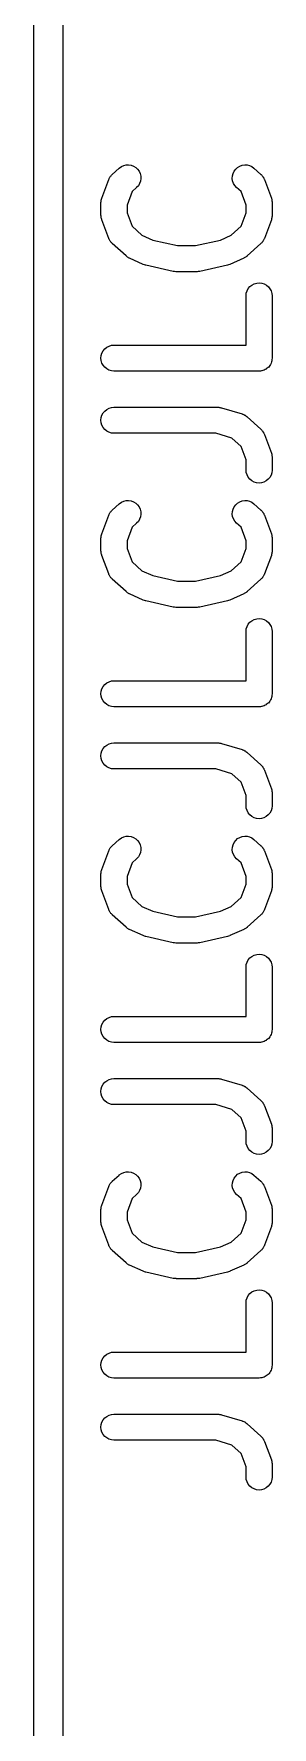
# Model space of a CAD drawing. Extents: x 70 to 232, y -98 to -51.
# Drawn here: x 230.4 to 232.04, y -86.23 to -74.55 of the extents above; entities that cross this region are included whole.
import ezdxf

# ---------------------------------------------------------------- set-up
doc = ezdxf.new("R2010")
doc.units = 0
doc.layers.add('BLACK', color=7, linetype='CONTINUOUS')

msp = doc.modelspace()

# ---------------------------------------------------------------- linework, layer by layer
at = {"layer": 'BLACK', "linetype": 'CONTINUOUS'}
for p, q in [((230.4, -92.2451), (230.4, -56.8503)), ((230.6, -56.8451), (230.6, -92.2549)), ((230.924, -75.5376), (230.926, -75.5348)), ((230.926, -75.5348), (230.928, -75.5318)), ((230.928, -75.5318), (230.932, -75.5279)), ((230.932, -75.5279), (230.935, -75.5237)), ((230.935, -75.5237), (230.937, -75.5214)), ((230.937, -75.5214), (230.94, -75.5188)), ((230.94, -75.5188), (230.987, -75.476)), ((230.987, -75.476), (230.988, -75.4751)), ((230.988, -75.4751), (231.003, -75.4649)), ((231.003, -75.4649), (231.019, -75.4577)), ((231.019, -75.4577), (231.036, -75.4536)), ((231.036, -75.4536), (231.053, -75.453)), ((231.053, -75.453), (231.071, -75.4558)), ((231.071, -75.4558), (231.087, -75.462)), ((231.087, -75.462), (231.102, -75.4712)), ((231.102, -75.4712), (231.115, -75.4831)), ((231.115, -75.4831), (231.125, -75.4973)), ((231.125, -75.4973), (231.133, -75.5133)), ((231.133, -75.5133), (231.137, -75.5304)), ((231.137, -75.5304), (231.137, -75.5479)), ((231.767, -75.5466), (231.768, -75.5291)), ((231.768, -75.5291), (231.773, -75.5121)), ((231.773, -75.5121), (231.78, -75.4963)), ((231.78, -75.4963), (231.791, -75.4822)), ((231.791, -75.4822), (231.804, -75.4704)), ((231.804, -75.4704), (231.819, -75.4614)), ((231.819, -75.4614), (231.835, -75.4555)), ((231.835, -75.4555), (231.853, -75.453)), ((231.853, -75.453), (231.87, -75.4538)), ((231.87, -75.4538), (231.887, -75.4581)), ((231.887, -75.4581), (231.903, -75.4655)), ((231.903, -75.4655), (231.917, -75.476)), ((231.917, -75.476), (231.965, -75.5188)), ((231.965, -75.5188), (231.966, -75.5197)), ((231.966, -75.5197), (231.968, -75.5223)), ((231.968, -75.5223), (231.971, -75.5247)), ((231.971, -75.5247), (231.974, -75.5289)), ((231.974, -75.5289), (231.978, -75.5328)), ((231.978, -75.5328), (231.979, -75.5358)), ((231.979, -75.5358), (231.981, -75.5387)), ((230.868, -75.683), (230.916, -75.5545)), ((230.916, -75.5533), (230.918, -75.5501)), ((230.916, -75.5545), (230.916, -75.5533)), ((230.918, -75.5501), (230.919, -75.5468)), ((230.919, -75.5468), (230.922, -75.5423)), ((230.922, -75.5423), (230.924, -75.5376)), ((231.077, -75.6378), (231.042, -75.7304)), ((231.108, -75.6098), (231.077, -75.6378)), ((231.12, -75.5968), (231.108, -75.6098)), ((231.129, -75.5818), (231.12, -75.5968)), ((231.135, -75.5653), (231.129, -75.5818)), ((231.137, -75.5479), (231.135, -75.5653)), ((231.77, -75.564), (231.767, -75.5466)), ((231.775, -75.5806), (231.77, -75.564)), ((231.784, -75.5958), (231.775, -75.5806)), ((231.796, -75.6089), (231.784, -75.5958)), ((231.797, -75.6098), (231.796, -75.6089)), ((231.828, -75.6378), (231.797, -75.6098)), ((231.862, -75.7304), (231.828, -75.6378)), ((231.981, -75.5387), (231.984, -75.5434)), ((231.984, -75.5434), (231.986, -75.5479)), ((231.986, -75.5479), (231.988, -75.5513)), ((231.988, -75.5513), (231.989, -75.5545)), ((231.989, -75.5545), (232.037, -75.683)), ((230.862, -75.713), (230.863, -75.7065)), ((230.862, -75.7143), (230.862, -75.713)), ((230.862, -75.8), (230.862, -75.7143)), ((230.863, -75.7065), (230.864, -75.7)), ((230.864, -75.6956), (230.866, -75.6893)), ((230.864, -75.6978), (230.864, -75.6956)), ((230.864, -75.7), (230.864, -75.6978)), ((230.866, -75.6893), (230.868, -75.683)), ((231.042, -75.7304), (231.042, -75.7839)), ((231.862, -75.7839), (231.862, -75.7304)), ((232.037, -75.683), (232.037, -75.6842)), ((232.037, -75.6842), (232.039, -75.6905)), ((232.039, -75.6905), (232.041, -75.6968)), ((232.041, -75.6968), (232.041, -75.6991)), ((232.041, -75.6991), (232.041, -75.7013)), ((232.041, -75.7013), (232.042, -75.7078)), ((232.042, -75.7078), (232.042, -75.7143)), ((232.042, -75.7143), (232.042, -75.8)), ((230.863, -75.8065), (230.862, -75.8)), ((230.863, -75.813), (230.863, -75.8065)), ((230.864, -75.8152), (230.863, -75.813)), ((230.864, -75.8175), (230.864, -75.8152)), ((230.866, -75.8237), (230.864, -75.8175)), ((230.868, -75.8301), (230.866, -75.8237)), ((230.868, -75.8313), (230.868, -75.8301)), ((230.916, -75.9598), (230.868, -75.8313)), ((231.042, -75.7839), (231.077, -75.8765)), ((231.077, -75.8765), (231.145, -75.938)), ((231.76, -75.938), (231.828, -75.8765)), ((231.828, -75.8765), (231.862, -75.7839)), ((232.037, -75.8313), (231.989, -75.9598)), ((232.038, -75.8249), (232.037, -75.8313)), ((232.04, -75.8187), (232.038, -75.8249)), ((232.041, -75.8165), (232.04, -75.8187)), ((232.042, -75.8077), (232.041, -75.8143)), ((232.041, -75.8143), (232.041, -75.8165)), ((232.042, -75.8), (232.042, -75.8013)), ((232.042, -75.8013), (232.042, -75.8077)), ((230.917, -75.963), (230.916, -75.9598)), ((230.918, -75.9663), (230.917, -75.963)), ((230.921, -75.9709), (230.918, -75.9663)), ((230.923, -75.9756), (230.921, -75.9709)), ((230.925, -75.9784), (230.923, -75.9756)), ((230.927, -75.9815), (230.925, -75.9784)), ((230.931, -75.9854), (230.927, -75.9815)), ((230.934, -75.9896), (230.931, -75.9854)), ((230.937, -75.992), (230.934, -75.9896)), ((230.939, -75.9946), (230.937, -75.992)), ((230.94, -75.9955), (230.939, -75.9946)), ((231.035, -76.0812), (230.94, -75.9955)), ((231.145, -75.938), (231.219, -75.9713)), ((231.219, -75.9713), (231.391, -76.01)), ((231.514, -76.01), (231.686, -75.9713)), ((231.686, -75.9713), (231.76, -75.938)), ((231.965, -75.9955), (231.87, -76.0812)), ((231.967, -75.9929), (231.965, -75.9955)), ((231.97, -75.9905), (231.967, -75.9929)), ((231.973, -75.9864), (231.97, -75.9905)), ((231.977, -75.9825), (231.973, -75.9864)), ((231.979, -75.9795), (231.977, -75.9825)), ((231.981, -75.9767), (231.979, -75.9795)), ((231.983, -75.972), (231.981, -75.9767)), ((231.986, -75.9675), (231.983, -75.972)), ((231.987, -75.9642), (231.986, -75.9675)), ((231.989, -75.961), (231.987, -75.9642)), ((231.989, -75.9598), (231.989, -75.961)), ((231.039, -76.0839), (231.035, -76.0812)), ((231.042, -76.0869), (231.039, -76.0839)), ((231.046, -76.0891), (231.042, -76.0869)), ((231.049, -76.0916), (231.046, -76.0891)), ((231.053, -76.0935), (231.049, -76.0916)), ((231.057, -76.0958), (231.053, -76.0935)), ((231.058, -76.0964), (231.057, -76.0958)), ((231.154, -76.1392), (231.058, -76.0964)), ((231.391, -76.01), (231.514, -76.01)), ((231.846, -76.0964), (231.751, -76.1392)), ((231.85, -76.0941), (231.846, -76.0964)), ((231.855, -76.0922), (231.85, -76.0941)), ((231.858, -76.0898), (231.855, -76.0922)), ((231.862, -76.0876), (231.858, -76.0898)), ((231.865, -76.0846), (231.862, -76.0876)), ((231.869, -76.082), (231.865, -76.0846)), ((231.87, -76.0812), (231.869, -76.082)), ((231.162, -76.1419), (231.154, -76.1392)), ((231.169, -76.1447), (231.162, -76.1419)), ((231.17, -76.1448), (231.169, -76.1447)), ((231.171, -76.1449), (231.17, -76.1448)), ((231.17, -76.1448), (231.17, -76.1448)), ((231.17, -76.1448), (231.17, -76.1448)), ((231.361, -76.1878), (231.171, -76.1449)), ((231.362, -76.1879), (231.361, -76.1878)), ((231.362, -76.188), (231.362, -76.1879)), ((231.37, -76.1889), (231.362, -76.188)), ((231.379, -76.19), (231.37, -76.1889)), ((231.38, -76.19), (231.379, -76.1899)), ((231.379, -76.1899), (231.379, -76.19)), ((231.381, -76.19), (231.38, -76.19)), ((231.524, -76.19), (231.381, -76.19)), ((231.525, -76.19), (231.524, -76.1899)), ((231.524, -76.1899), (231.524, -76.19)), ((231.533, -76.1891), (231.525, -76.19)), ((231.541, -76.1883), (231.533, -76.1891)), ((231.542, -76.1881), (231.541, -76.1883)), ((231.544, -76.1878), (231.542, -76.1881)), ((231.542, -76.1881), (231.542, -76.1881)), ((231.734, -76.1449), (231.544, -76.1878)), ((231.742, -76.1423), (231.734, -76.1449)), ((231.75, -76.1397), (231.742, -76.1423)), ((231.751, -76.1394), (231.75, -76.1397)), ((231.751, -76.1392), (231.751, -76.1394)), ((231.751, -76.1394), (231.751, -76.1394)), ((231.751, -76.1394), (231.751, -76.1394)), ((231.862, -76.3559), (231.864, -76.3384)), ((231.864, -76.3384), (231.87, -76.3217)), ((231.87, -76.3217), (231.878, -76.3063)), ((231.878, -76.3063), (231.889, -76.2928)), ((231.889, -76.2928), (231.903, -76.2818)), ((231.903, -76.2818), (231.919, -76.2737)), ((231.919, -76.2737), (231.936, -76.2687)), ((231.936, -76.2687), (231.953, -76.2671)), ((231.953, -76.2671), (231.97, -76.269)), ((231.97, -76.269), (231.987, -76.2742)), ((231.987, -76.2742), (232.003, -76.2825)), ((232.003, -76.2825), (232.016, -76.2937)), ((232.016, -76.2937), (232.027, -76.3073)), ((232.027, -76.3073), (232.036, -76.3228)), ((232.036, -76.3228), (232.041, -76.3397)), ((232.041, -76.3397), (232.042, -76.3571)), ((231.862, -76.3571), (231.862, -76.3559)), ((231.862, -76.6957), (231.862, -76.3571)), ((232.042, -76.3571), (232.042, -76.7857)), ((230.903, -76.7108), (230.918, -76.7025)), ((230.918, -76.7025), (230.935, -76.6974)), ((230.935, -76.6974), (230.952, -76.6957)), ((230.952, -76.6957), (231.862, -76.6957)), ((230.862, -76.7851), (230.864, -76.7676)), ((230.864, -76.8026), (230.862, -76.7851)), ((230.864, -76.7676), (230.869, -76.7508)), ((230.869, -76.8194), (230.864, -76.8026)), ((230.869, -76.7508), (230.878, -76.7354)), ((230.877, -76.835), (230.869, -76.8194)), ((230.878, -76.7354), (230.889, -76.7219)), ((230.889, -76.7219), (230.903, -76.7108)), ((232.035, -76.8212), (232.031, -76.8286)), ((232.038, -76.8124), (232.035, -76.8206)), ((232.035, -76.8206), (232.035, -76.8209)), ((232.035, -76.8209), (232.035, -76.8212)), ((232.04, -76.8044), (232.038, -76.8124)), ((232.041, -76.8038), (232.04, -76.8041)), ((232.04, -76.8041), (232.04, -76.8044)), ((232.042, -76.787), (232.041, -76.7953)), ((232.041, -76.7953), (232.041, -76.8038)), ((232.042, -76.7857), (232.042, -76.7863)), ((232.042, -76.7863), (232.042, -76.7863)), ((232.042, -76.7863), (232.042, -76.7864)), ((232.042, -76.7864), (232.042, -76.787)), ((230.888, -76.8487), (230.877, -76.835)), ((230.902, -76.86), (230.888, -76.8487)), ((230.917, -76.8684), (230.902, -76.86)), ((230.934, -76.8737), (230.917, -76.8684)), ((230.951, -76.8757), (230.934, -76.8737)), ((230.952, -76.8757), (230.951, -76.8757)), ((231.952, -76.8757), (230.952, -76.8757)), ((231.961, -76.8749), (231.952, -76.8757)), ((231.969, -76.8741), (231.961, -76.8749)), ((231.97, -76.874), (231.969, -76.8741)), ((231.978, -76.8716), (231.97, -76.874)), ((231.97, -76.874), (231.97, -76.874)), ((231.986, -76.8692), (231.978, -76.8716)), ((231.987, -76.8689), (231.986, -76.869)), ((231.986, -76.869), (231.986, -76.8692)), ((231.994, -76.865), (231.987, -76.8689)), ((232.002, -76.861), (231.994, -76.865)), ((232.009, -76.8554), (232.002, -76.8607)), ((232.002, -76.8607), (232.002, -76.8608)), ((232.002, -76.8608), (232.002, -76.861)), ((232.015, -76.85), (232.009, -76.8554)), ((232.016, -76.8498), (232.015, -76.85)), ((232.021, -76.8431), (232.016, -76.8496)), ((232.016, -76.8496), (232.016, -76.8498)), ((232.027, -76.8366), (232.021, -76.8431)), ((232.031, -76.8286), (232.027, -76.836)), ((232.027, -76.836), (232.027, -76.8363)), ((232.027, -76.8363), (232.027, -76.8366)), ((230.869, -77.1794), (230.878, -77.164)), ((230.878, -77.164), (230.889, -77.1504)), ((230.889, -77.1504), (230.903, -77.1393)), ((230.903, -77.1393), (230.918, -77.1311)), ((230.918, -77.1311), (230.935, -77.126)), ((230.935, -77.126), (230.952, -77.1243)), ((230.952, -77.1243), (231.667, -77.1243)), ((231.667, -77.1243), (231.668, -77.1243)), ((231.668, -77.1243), (231.672, -77.1247)), ((231.672, -77.1247), (231.675, -77.1247)), ((231.675, -77.1247), (231.68, -77.1257)), ((231.68, -77.1257), (231.685, -77.1263)), ((231.685, -77.1263), (231.689, -77.1274)), ((231.689, -77.1274), (231.693, -77.1281)), ((231.693, -77.1281), (231.835, -77.1709)), ((231.835, -77.1709), (231.837, -77.1713)), ((231.837, -77.1713), (231.838, -77.172)), ((230.862, -77.2137), (230.864, -77.1962)), ((230.864, -77.2311), (230.862, -77.2137)), ((230.864, -77.1962), (230.869, -77.1794)), ((230.869, -77.248), (230.864, -77.2311)), ((230.877, -77.2636), (230.869, -77.248)), ((230.888, -77.2773), (230.877, -77.2636)), ((230.902, -77.2885), (230.888, -77.2773)), ((231.838, -77.172), (231.84, -77.1724)), ((231.84, -77.1724), (231.846, -77.1754)), ((231.846, -77.1754), (231.853, -77.1782)), ((231.853, -77.1782), (231.854, -77.1791)), ((231.854, -77.1791), (231.856, -77.1798)), ((231.856, -77.1798), (231.861, -77.1841)), ((231.861, -77.1841), (231.867, -77.1881)), ((231.867, -77.1881), (231.868, -77.1893)), ((231.868, -77.1893), (231.87, -77.1902)), ((231.87, -77.1902), (231.965, -77.276)), ((231.965, -77.276), (231.966, -77.2768)), ((231.966, -77.2768), (231.968, -77.2794)), ((231.968, -77.2794), (231.971, -77.2818)), ((231.971, -77.2818), (231.974, -77.286)), ((231.974, -77.286), (231.978, -77.2899)), ((230.917, -77.297), (230.902, -77.2885)), ((230.934, -77.3023), (230.917, -77.297)), ((230.951, -77.3043), (230.934, -77.3023)), ((230.952, -77.3043), (230.951, -77.3043)), ((231.653, -77.3043), (230.952, -77.3043)), ((231.764, -77.3375), (231.653, -77.3043)), ((231.828, -77.3949), (231.764, -77.3375)), ((231.862, -77.4876), (231.828, -77.3949)), ((231.978, -77.2899), (231.979, -77.293)), ((231.979, -77.293), (231.981, -77.2958)), ((231.981, -77.2958), (231.984, -77.3005)), ((231.984, -77.3005), (231.986, -77.3051)), ((231.986, -77.3051), (231.988, -77.3084)), ((231.988, -77.3084), (231.989, -77.3116)), ((231.989, -77.3116), (232.037, -77.4402)), ((231.862, -77.5571), (231.862, -77.4876)), ((232.037, -77.4402), (232.037, -77.4414)), ((232.037, -77.4414), (232.039, -77.4477)), ((232.039, -77.4477), (232.041, -77.4539)), ((232.041, -77.4539), (232.041, -77.4562)), ((232.041, -77.4562), (232.041, -77.4584)), ((232.041, -77.4584), (232.042, -77.4649)), ((232.042, -77.4649), (232.042, -77.4714)), ((232.042, -77.4714), (232.042, -77.5571)), ((231.864, -77.5746), (231.862, -77.5571)), ((231.869, -77.5914), (231.864, -77.5746)), ((231.877, -77.6069), (231.869, -77.5914)), ((231.889, -77.6206), (231.877, -77.6069)), ((231.902, -77.6318), (231.889, -77.6206)), ((231.918, -77.6401), (231.902, -77.6318)), ((232.002, -77.6325), (231.986, -77.6406)), ((232.015, -77.6214), (232.002, -77.6325)), ((232.027, -77.608), (232.015, -77.6214)), ((232.035, -77.5926), (232.027, -77.608)), ((232.04, -77.5759), (232.035, -77.5926)), ((232.042, -77.5584), (232.04, -77.5759)), ((232.042, -77.5571), (232.042, -77.5584)), ((231.934, -77.6453), (231.918, -77.6401)), ((231.952, -77.6471), (231.934, -77.6453)), ((231.969, -77.6455), (231.952, -77.6471)), ((231.986, -77.6406), (231.969, -77.6455)), ((230.868, -77.9973), (230.916, -77.8687)), ((230.916, -77.8676), (230.918, -77.8644)), ((230.916, -77.8687), (230.916, -77.8676)), ((230.918, -77.8644), (230.919, -77.8611)), ((230.919, -77.8611), (230.922, -77.8566)), ((230.922, -77.8566), (230.924, -77.8519)), ((230.924, -77.8519), (230.926, -77.8491)), ((230.926, -77.8491), (230.928, -77.8461)), ((230.928, -77.8461), (230.932, -77.8422)), ((230.932, -77.8422), (230.935, -77.838)), ((230.935, -77.838), (230.937, -77.8357)), ((230.937, -77.8357), (230.94, -77.8331)), ((230.94, -77.8331), (230.987, -77.7902)), ((230.987, -77.7902), (230.988, -77.7894)), ((230.988, -77.7894), (231.003, -77.7792)), ((231.003, -77.7792), (231.019, -77.7719)), ((231.019, -77.7719), (231.036, -77.7679)), ((231.036, -77.7679), (231.053, -77.7673)), ((231.053, -77.7673), (231.071, -77.7701)), ((231.071, -77.7701), (231.087, -77.7763)), ((231.087, -77.7763), (231.102, -77.7855)), ((231.102, -77.7855), (231.115, -77.7974)), ((231.115, -77.7974), (231.125, -77.8116)), ((231.125, -77.8116), (231.133, -77.8276)), ((231.133, -77.8276), (231.137, -77.8446)), ((231.137, -77.8622), (231.135, -77.8795)), ((231.137, -77.8446), (231.137, -77.8622)), ((231.767, -77.8609), (231.768, -77.8434)), ((231.77, -77.8783), (231.767, -77.8609)), ((231.768, -77.8434), (231.773, -77.8264)), ((231.773, -77.8264), (231.78, -77.8105)), ((231.78, -77.8105), (231.791, -77.7965)), ((231.791, -77.7965), (231.804, -77.7847)), ((231.804, -77.7847), (231.819, -77.7757)), ((231.819, -77.7757), (231.835, -77.7698)), ((231.835, -77.7698), (231.853, -77.7673)), ((231.853, -77.7673), (231.87, -77.7681)), ((231.87, -77.7681), (231.887, -77.7724)), ((231.887, -77.7724), (231.903, -77.7798)), ((231.903, -77.7798), (231.917, -77.7902)), ((231.917, -77.7902), (231.965, -77.8331)), ((231.965, -77.8331), (231.966, -77.834)), ((231.966, -77.834), (231.968, -77.8366)), ((231.968, -77.8366), (231.971, -77.8389)), ((231.971, -77.8389), (231.974, -77.8431)), ((231.974, -77.8431), (231.978, -77.8471)), ((231.978, -77.8471), (231.979, -77.8501)), ((231.979, -77.8501), (231.981, -77.8529)), ((231.981, -77.8529), (231.984, -77.8577)), ((231.984, -77.8577), (231.986, -77.8622)), ((231.986, -77.8622), (231.988, -77.8656)), ((231.988, -77.8656), (231.989, -77.8687)), ((231.989, -77.8687), (232.037, -77.9973)), ((231.077, -77.9521), (231.042, -78.0447)), ((231.108, -77.924), (231.077, -77.9521)), ((231.12, -77.9111), (231.108, -77.924)), ((231.129, -77.896), (231.12, -77.9111)), ((231.135, -77.8795), (231.129, -77.896)), ((231.775, -77.8949), (231.77, -77.8783)), ((231.784, -77.9101), (231.775, -77.8949)), ((231.796, -77.9232), (231.784, -77.9101)), ((231.797, -77.924), (231.796, -77.9232)), ((231.828, -77.9521), (231.797, -77.924)), ((231.862, -78.0447), (231.828, -77.9521)), ((230.862, -78.0273), (230.863, -78.0208)), ((230.862, -78.0286), (230.862, -78.0273)), ((230.862, -78.1143), (230.862, -78.0286)), ((230.863, -78.0208), (230.864, -78.0143)), ((230.864, -78.0099), (230.866, -78.0036)), ((230.864, -78.0121), (230.864, -78.0099)), ((230.864, -78.0143), (230.864, -78.0121)), ((230.866, -78.0036), (230.868, -77.9973)), ((231.042, -78.0447), (231.042, -78.0982)), ((231.042, -78.0982), (231.077, -78.1908)), ((231.828, -78.1908), (231.862, -78.0982)), ((231.862, -78.0982), (231.862, -78.0447)), ((232.037, -77.9973), (232.037, -77.9985)), ((232.037, -77.9985), (232.039, -78.0048)), ((232.039, -78.0048), (232.041, -78.0111)), ((232.041, -78.0111), (232.041, -78.0133)), ((232.041, -78.0133), (232.041, -78.0155)), ((232.041, -78.0155), (232.042, -78.0221)), ((232.042, -78.0221), (232.042, -78.0286)), ((232.042, -78.0286), (232.042, -78.1143)), ((230.863, -78.1208), (230.862, -78.1143)), ((230.863, -78.1273), (230.863, -78.1208)), ((230.864, -78.1295), (230.863, -78.1273)), ((230.864, -78.1318), (230.864, -78.1295)), ((230.866, -78.138), (230.864, -78.1318)), ((230.868, -78.1444), (230.866, -78.138)), ((230.868, -78.1455), (230.868, -78.1444)), ((230.916, -78.2741), (230.868, -78.1455)), ((231.077, -78.1908), (231.145, -78.2523)), ((231.76, -78.2523), (231.828, -78.1908)), ((232.037, -78.1455), (231.989, -78.2741)), ((232.038, -78.1392), (232.037, -78.1455)), ((232.04, -78.133), (232.038, -78.1392)), ((232.041, -78.1307), (232.04, -78.133)), ((232.042, -78.122), (232.041, -78.1286)), ((232.041, -78.1286), (232.041, -78.1307)), ((232.042, -78.1143), (232.042, -78.1155)), ((232.042, -78.1155), (232.042, -78.122)), ((230.917, -78.2773), (230.916, -78.2741)), ((230.918, -78.2806), (230.917, -78.2773)), ((230.921, -78.2852), (230.918, -78.2806)), ((230.923, -78.2899), (230.921, -78.2852)), ((230.925, -78.2927), (230.923, -78.2899)), ((230.927, -78.2958), (230.925, -78.2927)), ((230.931, -78.2997), (230.927, -78.2958)), ((230.934, -78.3039), (230.931, -78.2997)), ((230.937, -78.3063), (230.934, -78.3039)), ((230.939, -78.3089), (230.937, -78.3063)), ((230.94, -78.3098), (230.939, -78.3089)), ((231.035, -78.3955), (230.94, -78.3098)), ((231.145, -78.2523), (231.219, -78.2856)), ((231.219, -78.2856), (231.391, -78.3243)), ((231.391, -78.3243), (231.514, -78.3243)), ((231.514, -78.3243), (231.686, -78.2856)), ((231.686, -78.2856), (231.76, -78.2523)), ((231.965, -78.3098), (231.87, -78.3955)), ((231.967, -78.3071), (231.965, -78.3098)), ((231.97, -78.3048), (231.967, -78.3071)), ((231.973, -78.3007), (231.97, -78.3048)), ((231.977, -78.2968), (231.973, -78.3007)), ((231.979, -78.2938), (231.977, -78.2968)), ((231.981, -78.291), (231.979, -78.2938)), ((231.983, -78.2863), (231.981, -78.291)), ((231.986, -78.2818), (231.983, -78.2863)), ((231.987, -78.2784), (231.986, -78.2818)), ((231.989, -78.2753), (231.987, -78.2784)), ((231.989, -78.2741), (231.989, -78.2753)), ((231.039, -78.3982), (231.035, -78.3955)), ((231.042, -78.4012), (231.039, -78.3982)), ((231.046, -78.4033), (231.042, -78.4012)), ((231.049, -78.4059), (231.046, -78.4033)), ((231.053, -78.4078), (231.049, -78.4059)), ((231.057, -78.4101), (231.053, -78.4078)), ((231.058, -78.4106), (231.057, -78.4101)), ((231.154, -78.4535), (231.058, -78.4106)), ((231.162, -78.4562), (231.154, -78.4535)), ((231.75, -78.454), (231.742, -78.4566)), ((231.751, -78.4537), (231.75, -78.454)), ((231.846, -78.4106), (231.751, -78.4535)), ((231.751, -78.4535), (231.751, -78.4537)), ((231.751, -78.4537), (231.751, -78.4537)), ((231.751, -78.4537), (231.751, -78.4537)), ((231.85, -78.4084), (231.846, -78.4106)), ((231.855, -78.4065), (231.85, -78.4084)), ((231.858, -78.404), (231.855, -78.4065)), ((231.862, -78.4019), (231.858, -78.404)), ((231.865, -78.3989), (231.862, -78.4019)), ((231.869, -78.3963), (231.865, -78.3989)), ((231.87, -78.3955), (231.869, -78.3963)), ((231.169, -78.4589), (231.162, -78.4562)), ((231.17, -78.4591), (231.169, -78.4589)), ((231.171, -78.4592), (231.17, -78.4591)), ((231.17, -78.4591), (231.17, -78.4591)), ((231.17, -78.4591), (231.17, -78.4591)), ((231.361, -78.5021), (231.171, -78.4592)), ((231.362, -78.5022), (231.361, -78.5021)), ((231.362, -78.5023), (231.362, -78.5022)), ((231.37, -78.5032), (231.362, -78.5023)), ((231.379, -78.5043), (231.37, -78.5032)), ((231.38, -78.5043), (231.379, -78.5042)), ((231.379, -78.5042), (231.379, -78.5043)), ((231.381, -78.5043), (231.38, -78.5043)), ((231.524, -78.5043), (231.381, -78.5043)), ((231.525, -78.5043), (231.524, -78.5042)), ((231.524, -78.5042), (231.524, -78.5043)), ((231.533, -78.5034), (231.525, -78.5043)), ((231.541, -78.5026), (231.533, -78.5034)), ((231.542, -78.5024), (231.541, -78.5026)), ((231.544, -78.5021), (231.542, -78.5024)), ((231.542, -78.5024), (231.542, -78.5024)), ((231.734, -78.4592), (231.544, -78.5021)), ((231.742, -78.4566), (231.734, -78.4592)), ((231.862, -78.6702), (231.864, -78.6527)), ((231.862, -78.6714), (231.862, -78.6702)), ((231.862, -79.01), (231.862, -78.6714)), ((231.864, -78.6527), (231.87, -78.636)), ((231.87, -78.636), (231.878, -78.6206)), ((231.878, -78.6206), (231.889, -78.6071)), ((231.889, -78.6071), (231.903, -78.5961)), ((231.903, -78.5961), (231.919, -78.588)), ((231.919, -78.588), (231.936, -78.583)), ((231.936, -78.583), (231.953, -78.5814)), ((231.953, -78.5814), (231.97, -78.5833)), ((231.97, -78.5833), (231.987, -78.5885)), ((231.987, -78.5885), (232.003, -78.5968)), ((232.003, -78.5968), (232.016, -78.608)), ((232.016, -78.608), (232.027, -78.6216)), ((232.027, -78.6216), (232.036, -78.6371)), ((232.036, -78.6371), (232.041, -78.6539)), ((232.041, -78.6539), (232.042, -78.6714)), ((232.042, -78.6714), (232.042, -79.1)), ((230.878, -79.0497), (230.889, -79.0361)), ((230.889, -79.0361), (230.903, -79.025)), ((230.903, -79.025), (230.918, -79.0168)), ((230.918, -79.0168), (230.935, -79.0117)), ((230.935, -79.0117), (230.952, -79.01)), ((230.952, -79.01), (231.862, -79.01)), ((230.862, -79.0994), (230.864, -79.0819)), ((230.864, -79.1169), (230.862, -79.0994)), ((230.864, -79.0819), (230.869, -79.0651)), ((230.869, -79.1337), (230.864, -79.1169)), ((230.869, -79.0651), (230.878, -79.0497)), ((230.877, -79.1493), (230.869, -79.1337)), ((230.888, -79.163), (230.877, -79.1493)), ((232.027, -79.1508), (232.021, -79.1574)), ((232.031, -79.1429), (232.027, -79.1503)), ((232.027, -79.1503), (232.027, -79.1506)), ((232.027, -79.1506), (232.027, -79.1508)), ((232.035, -79.1355), (232.031, -79.1429)), ((232.038, -79.1267), (232.035, -79.1349)), ((232.035, -79.1349), (232.035, -79.1352)), ((232.035, -79.1352), (232.035, -79.1355)), ((232.04, -79.1187), (232.038, -79.1267)), ((232.041, -79.1181), (232.04, -79.1184)), ((232.04, -79.1184), (232.04, -79.1187)), ((232.042, -79.1013), (232.041, -79.1096)), ((232.041, -79.1096), (232.041, -79.1181)), ((232.042, -79.1), (232.042, -79.1006)), ((232.042, -79.1006), (232.042, -79.1006)), ((232.042, -79.1006), (232.042, -79.1007)), ((232.042, -79.1007), (232.042, -79.1013)), ((230.902, -79.1743), (230.888, -79.163)), ((230.917, -79.1827), (230.902, -79.1743)), ((230.934, -79.188), (230.917, -79.1827)), ((230.951, -79.19), (230.934, -79.188)), ((230.952, -79.19), (230.951, -79.19)), ((231.952, -79.19), (230.952, -79.19)), ((231.961, -79.1892), (231.952, -79.19)), ((231.969, -79.1884), (231.961, -79.1892)), ((231.97, -79.1883), (231.969, -79.1884)), ((231.978, -79.1859), (231.97, -79.1883)), ((231.97, -79.1883), (231.97, -79.1883)), ((231.986, -79.1834), (231.978, -79.1859)), ((231.987, -79.1832), (231.986, -79.1833)), ((231.986, -79.1833), (231.986, -79.1834)), ((231.994, -79.1793), (231.987, -79.1832)), ((232.002, -79.1753), (231.994, -79.1793)), ((232.009, -79.1697), (232.002, -79.175)), ((232.002, -79.175), (232.002, -79.1751)), ((232.002, -79.1751), (232.002, -79.1753)), ((232.015, -79.1643), (232.009, -79.1697)), ((232.016, -79.1641), (232.015, -79.1643)), ((232.021, -79.1574), (232.016, -79.1639)), ((232.016, -79.1639), (232.016, -79.1641)), ((230.864, -79.5105), (230.869, -79.4937)), ((230.869, -79.4937), (230.878, -79.4782)), ((230.878, -79.4782), (230.889, -79.4647)), ((230.889, -79.4647), (230.903, -79.4536)), ((230.903, -79.4536), (230.918, -79.4454)), ((230.918, -79.4454), (230.935, -79.4403)), ((230.935, -79.4403), (230.952, -79.4386)), ((230.952, -79.4386), (231.667, -79.4386)), ((231.667, -79.4386), (231.668, -79.4386)), ((231.668, -79.4386), (231.672, -79.439)), ((231.672, -79.439), (231.675, -79.439)), ((231.675, -79.439), (231.68, -79.44)), ((231.68, -79.44), (231.685, -79.4405)), ((231.685, -79.4405), (231.689, -79.4417)), ((231.689, -79.4417), (231.693, -79.4424)), ((231.693, -79.4424), (231.835, -79.4852)), ((231.835, -79.4852), (231.837, -79.4856)), ((231.837, -79.4856), (231.838, -79.4862)), ((231.838, -79.4862), (231.84, -79.4866)), ((231.84, -79.4866), (231.846, -79.4897)), ((231.846, -79.4897), (231.853, -79.4925)), ((231.853, -79.4925), (231.854, -79.4934)), ((231.854, -79.4934), (231.856, -79.4941)), ((231.856, -79.4941), (231.861, -79.4984)), ((231.861, -79.4984), (231.867, -79.5024)), ((231.867, -79.5024), (231.868, -79.5036)), ((231.868, -79.5036), (231.87, -79.5045)), ((231.87, -79.5045), (231.965, -79.5902)), ((230.862, -79.5279), (230.864, -79.5105)), ((230.864, -79.5454), (230.862, -79.5279)), ((230.869, -79.5623), (230.864, -79.5454)), ((230.877, -79.5779), (230.869, -79.5623)), ((230.888, -79.5915), (230.877, -79.5779)), ((230.902, -79.6028), (230.888, -79.5915)), ((230.917, -79.6113), (230.902, -79.6028)), ((230.934, -79.6166), (230.917, -79.6113)), ((230.951, -79.6186), (230.934, -79.6166)), ((230.952, -79.6186), (230.951, -79.6186)), ((231.653, -79.6186), (230.952, -79.6186)), ((231.764, -79.6518), (231.653, -79.6186)), ((231.965, -79.5902), (231.966, -79.5911)), ((231.966, -79.5911), (231.968, -79.5937)), ((231.968, -79.5937), (231.971, -79.5961)), ((231.971, -79.5961), (231.974, -79.6003)), ((231.974, -79.6003), (231.978, -79.6042)), ((231.978, -79.6042), (231.979, -79.6073)), ((231.979, -79.6073), (231.981, -79.6101)), ((231.981, -79.6101), (231.984, -79.6148)), ((231.984, -79.6148), (231.986, -79.6194)), ((231.986, -79.6194), (231.988, -79.6227)), ((231.988, -79.6227), (231.989, -79.6259)), ((231.828, -79.7092), (231.764, -79.6518)), ((231.862, -79.8018), (231.828, -79.7092)), ((231.989, -79.6259), (232.037, -79.7545)), ((231.862, -79.8714), (231.862, -79.8018)), ((232.037, -79.7545), (232.037, -79.7556)), ((232.037, -79.7556), (232.039, -79.762)), ((232.039, -79.762), (232.041, -79.7682)), ((232.041, -79.7682), (232.041, -79.7705)), ((232.041, -79.7705), (232.041, -79.7727)), ((232.041, -79.7727), (232.042, -79.7792)), ((232.042, -79.7792), (232.042, -79.7857)), ((232.042, -79.7857), (232.042, -79.8714)), ((231.864, -79.8889), (231.862, -79.8714)), ((231.869, -79.9057), (231.864, -79.8889)), ((231.877, -79.9212), (231.869, -79.9057)), ((231.889, -79.9348), (231.877, -79.9212)), ((231.902, -79.946), (231.889, -79.9348)), ((231.918, -79.9544), (231.902, -79.946)), ((231.934, -79.9596), (231.918, -79.9544)), ((231.952, -79.9614), (231.934, -79.9596)), ((231.969, -79.9598), (231.952, -79.9614)), ((231.986, -79.9549), (231.969, -79.9598)), ((232.002, -79.9467), (231.986, -79.9549)), ((232.015, -79.9357), (232.002, -79.9467)), ((232.027, -79.9223), (232.015, -79.9357)), ((232.035, -79.9069), (232.027, -79.9223)), ((232.04, -79.8901), (232.035, -79.9069)), ((232.042, -79.8727), (232.04, -79.8901)), ((232.042, -79.8714), (232.042, -79.8727)), ((231.003, -80.0935), (231.019, -80.0862)), ((231.019, -80.0862), (231.036, -80.0822)), ((231.036, -80.0822), (231.053, -80.0816)), ((231.053, -80.0816), (231.071, -80.0844)), ((231.071, -80.0844), (231.087, -80.0905)), ((231.804, -80.099), (231.819, -80.09)), ((231.819, -80.09), (231.835, -80.0841)), ((231.835, -80.0841), (231.853, -80.0815)), ((231.853, -80.0815), (231.87, -80.0824)), ((231.87, -80.0824), (231.887, -80.0866)), ((231.887, -80.0866), (231.903, -80.0941)), ((230.868, -80.3116), (230.916, -80.183)), ((230.916, -80.1819), (230.918, -80.1787)), ((230.916, -80.183), (230.916, -80.1819)), ((230.918, -80.1787), (230.919, -80.1754)), ((230.919, -80.1754), (230.922, -80.1709)), ((230.922, -80.1709), (230.924, -80.1662)), ((230.924, -80.1662), (230.926, -80.1634)), ((230.926, -80.1634), (230.928, -80.1604)), ((230.928, -80.1604), (230.932, -80.1565)), ((230.932, -80.1565), (230.935, -80.1523)), ((230.935, -80.1523), (230.937, -80.15)), ((230.937, -80.15), (230.94, -80.1474)), ((230.94, -80.1474), (230.987, -80.1045)), ((230.987, -80.1045), (230.988, -80.1037)), ((230.988, -80.1037), (231.003, -80.0935)), ((231.087, -80.0905), (231.102, -80.0998)), ((231.102, -80.0998), (231.115, -80.1117)), ((231.115, -80.1117), (231.125, -80.1259)), ((231.125, -80.1259), (231.133, -80.1418)), ((231.135, -80.1938), (231.129, -80.2103)), ((231.133, -80.1418), (231.137, -80.1589)), ((231.137, -80.1765), (231.135, -80.1938)), ((231.137, -80.1589), (231.137, -80.1765)), ((231.767, -80.1752), (231.768, -80.1577)), ((231.77, -80.1926), (231.767, -80.1752)), ((231.768, -80.1577), (231.773, -80.1407)), ((231.775, -80.2092), (231.77, -80.1926)), ((231.773, -80.1407), (231.78, -80.1248)), ((231.78, -80.1248), (231.791, -80.1108)), ((231.791, -80.1108), (231.804, -80.099)), ((231.903, -80.0941), (231.917, -80.1045)), ((231.917, -80.1045), (231.965, -80.1474)), ((231.965, -80.1474), (231.966, -80.1482)), ((231.966, -80.1482), (231.968, -80.1509)), ((231.968, -80.1509), (231.971, -80.1532)), ((231.971, -80.1532), (231.974, -80.1574)), ((231.974, -80.1574), (231.978, -80.1614)), ((231.978, -80.1614), (231.979, -80.1644)), ((231.979, -80.1644), (231.981, -80.1672)), ((231.981, -80.1672), (231.984, -80.172)), ((231.984, -80.172), (231.986, -80.1765)), ((231.986, -80.1765), (231.988, -80.1799)), ((231.988, -80.1799), (231.989, -80.183)), ((231.989, -80.183), (232.037, -80.3116)), ((230.864, -80.3241), (230.866, -80.3179)), ((230.866, -80.3179), (230.868, -80.3116)), ((231.077, -80.2663), (231.042, -80.359)), ((231.108, -80.2383), (231.077, -80.2663)), ((231.12, -80.2254), (231.108, -80.2383)), ((231.129, -80.2103), (231.12, -80.2254)), ((231.784, -80.2243), (231.775, -80.2092)), ((231.796, -80.2375), (231.784, -80.2243)), ((231.797, -80.2383), (231.796, -80.2375)), ((231.828, -80.2663), (231.797, -80.2383)), ((231.862, -80.359), (231.828, -80.2663)), ((232.037, -80.3116), (232.037, -80.3128)), ((232.037, -80.3128), (232.039, -80.3191)), ((232.039, -80.3191), (232.041, -80.3254)), ((230.862, -80.3416), (230.863, -80.3351)), ((230.862, -80.3429), (230.862, -80.3416)), ((230.862, -80.4286), (230.862, -80.3429)), ((230.863, -80.4351), (230.862, -80.4286)), ((230.863, -80.3351), (230.864, -80.3286)), ((230.863, -80.4416), (230.863, -80.4351)), ((230.864, -80.3264), (230.864, -80.3241)), ((230.864, -80.3286), (230.864, -80.3264)), ((231.042, -80.359), (231.042, -80.4124)), ((231.042, -80.4124), (231.077, -80.5051)), ((231.828, -80.5051), (231.862, -80.4124)), ((231.862, -80.4124), (231.862, -80.359)), ((232.041, -80.3254), (232.041, -80.3276)), ((232.041, -80.3276), (232.041, -80.3298)), ((232.041, -80.3298), (232.042, -80.3363)), ((232.042, -80.4363), (232.041, -80.4428)), ((232.042, -80.3363), (232.042, -80.3429)), ((232.042, -80.3429), (232.042, -80.4286)), ((232.042, -80.4286), (232.042, -80.4298)), ((232.042, -80.4298), (232.042, -80.4363)), ((230.864, -80.4438), (230.863, -80.4416)), ((230.864, -80.4461), (230.864, -80.4438)), ((230.866, -80.4523), (230.864, -80.4461)), ((230.868, -80.4586), (230.866, -80.4523)), ((230.868, -80.4598), (230.868, -80.4586)), ((230.916, -80.5884), (230.868, -80.4598)), ((231.077, -80.5051), (231.145, -80.5666)), ((231.76, -80.5666), (231.828, -80.5051)), ((232.037, -80.4598), (231.989, -80.5884)), ((232.038, -80.4535), (232.037, -80.4598)), ((232.04, -80.4473), (232.038, -80.4535)), ((232.041, -80.445), (232.04, -80.4473)), ((232.041, -80.4428), (232.041, -80.445)), ((230.917, -80.5916), (230.916, -80.5884)), ((230.918, -80.5949), (230.917, -80.5916)), ((230.921, -80.5995), (230.918, -80.5949)), ((230.923, -80.6042), (230.921, -80.5995)), ((230.925, -80.607), (230.923, -80.6042)), ((230.927, -80.6101), (230.925, -80.607)), ((230.931, -80.614), (230.927, -80.6101)), ((230.934, -80.6182), (230.931, -80.614)), ((230.937, -80.6205), (230.934, -80.6182)), ((230.939, -80.6232), (230.937, -80.6205)), ((230.94, -80.624), (230.939, -80.6232)), ((231.035, -80.7098), (230.94, -80.624)), ((231.145, -80.5666), (231.219, -80.5999)), ((231.219, -80.5999), (231.391, -80.6386)), ((231.391, -80.6386), (231.514, -80.6386)), ((231.514, -80.6386), (231.686, -80.5999)), ((231.686, -80.5999), (231.76, -80.5666)), ((231.965, -80.624), (231.87, -80.7098)), ((231.967, -80.6214), (231.965, -80.624)), ((231.97, -80.6191), (231.967, -80.6214)), ((231.973, -80.615), (231.97, -80.6191)), ((231.977, -80.6111), (231.973, -80.615)), ((231.979, -80.608), (231.977, -80.6111)), ((231.981, -80.6053), (231.979, -80.608)), ((231.983, -80.6006), (231.981, -80.6053)), ((231.986, -80.596), (231.983, -80.6006)), ((231.987, -80.5927), (231.986, -80.596)), ((231.989, -80.5896), (231.987, -80.5927)), ((231.989, -80.5884), (231.989, -80.5896)), ((231.039, -80.7124), (231.035, -80.7098)), ((231.042, -80.7155), (231.039, -80.7124)), ((231.046, -80.7176), (231.042, -80.7155)), ((231.049, -80.7202), (231.046, -80.7176)), ((231.053, -80.7221), (231.049, -80.7202)), ((231.057, -80.7244), (231.053, -80.7221)), ((231.058, -80.7249), (231.057, -80.7244)), ((231.154, -80.7678), (231.058, -80.7249)), ((231.162, -80.7705), (231.154, -80.7678)), ((231.169, -80.7732), (231.162, -80.7705)), ((231.17, -80.7734), (231.169, -80.7732)), ((231.171, -80.7735), (231.17, -80.7734)), ((231.17, -80.7734), (231.17, -80.7734)), ((231.17, -80.7734), (231.17, -80.7734)), ((231.361, -80.8164), (231.171, -80.7735)), ((231.734, -80.7735), (231.544, -80.8164)), ((231.742, -80.7709), (231.734, -80.7735)), ((231.75, -80.7683), (231.742, -80.7709)), ((231.751, -80.768), (231.75, -80.7683)), ((231.846, -80.7249), (231.751, -80.7678)), ((231.751, -80.7678), (231.751, -80.768)), ((231.751, -80.768), (231.751, -80.768)), ((231.751, -80.768), (231.751, -80.768)), ((231.85, -80.7227), (231.846, -80.7249)), ((231.855, -80.7208), (231.85, -80.7227)), ((231.858, -80.7183), (231.855, -80.7208)), ((231.862, -80.7162), (231.858, -80.7183)), ((231.865, -80.7132), (231.862, -80.7162)), ((231.869, -80.7106), (231.865, -80.7132)), ((231.87, -80.7098), (231.869, -80.7106)), ((231.362, -80.8164), (231.361, -80.8164)), ((231.362, -80.8166), (231.362, -80.8164)), ((231.37, -80.8175), (231.362, -80.8166)), ((231.379, -80.8185), (231.37, -80.8175)), ((231.38, -80.8186), (231.379, -80.8185)), ((231.379, -80.8185), (231.379, -80.8185)), ((231.381, -80.8186), (231.38, -80.8186)), ((231.524, -80.8186), (231.381, -80.8186)), ((231.525, -80.8186), (231.524, -80.8185)), ((231.524, -80.8185), (231.524, -80.8186)), ((231.533, -80.8177), (231.525, -80.8186)), ((231.541, -80.8169), (231.533, -80.8177)), ((231.542, -80.8167), (231.541, -80.8169)), ((231.544, -80.8164), (231.542, -80.8166)), ((231.542, -80.8166), (231.542, -80.8167)), ((231.903, -80.9104), (231.919, -80.9023)), ((231.919, -80.9023), (231.936, -80.8973)), ((231.936, -80.8973), (231.953, -80.8957)), ((231.953, -80.8957), (231.97, -80.8976)), ((231.97, -80.8976), (231.987, -80.9027)), ((231.987, -80.9027), (232.003, -80.9111)), ((231.862, -80.9845), (231.864, -80.967)), ((231.862, -80.9857), (231.862, -80.9845)), ((231.862, -81.3243), (231.862, -80.9857)), ((231.864, -80.967), (231.87, -80.9503)), ((231.87, -80.9503), (231.878, -80.9349)), ((231.878, -80.9349), (231.889, -80.9214)), ((231.889, -80.9214), (231.903, -80.9104)), ((232.003, -80.9111), (232.016, -80.9223)), ((232.016, -80.9223), (232.027, -80.9359)), ((232.027, -80.9359), (232.036, -80.9514)), ((232.036, -80.9514), (232.041, -80.9682)), ((232.041, -80.9682), (232.042, -80.9857)), ((232.042, -80.9857), (232.042, -81.4143)), ((230.869, -81.3794), (230.878, -81.364)), ((230.878, -81.364), (230.889, -81.3504)), ((230.889, -81.3504), (230.903, -81.3393)), ((230.903, -81.3393), (230.918, -81.3311)), ((230.918, -81.3311), (230.935, -81.326)), ((230.935, -81.326), (230.952, -81.3243)), ((230.952, -81.3243), (231.862, -81.3243)), ((230.862, -81.4137), (230.864, -81.3962)), ((230.864, -81.4311), (230.862, -81.4137)), ((230.864, -81.3962), (230.869, -81.3794)), ((230.869, -81.448), (230.864, -81.4311)), ((230.877, -81.4636), (230.869, -81.448)), ((230.888, -81.4773), (230.877, -81.4636)), ((230.902, -81.4885), (230.888, -81.4773)), ((230.917, -81.497), (230.902, -81.4885)), ((232.002, -81.4896), (231.994, -81.4936)), ((232.009, -81.484), (232.002, -81.4892)), ((232.002, -81.4892), (232.002, -81.4894)), ((232.002, -81.4894), (232.002, -81.4896)), ((232.015, -81.4786), (232.009, -81.484)), ((232.016, -81.4783), (232.015, -81.4786)), ((232.021, -81.4717), (232.016, -81.4781)), ((232.016, -81.4781), (232.016, -81.4783)), ((232.027, -81.4651), (232.021, -81.4717)), ((232.031, -81.4572), (232.027, -81.4646)), ((232.027, -81.4646), (232.027, -81.4649)), ((232.027, -81.4649), (232.027, -81.4651)), ((232.035, -81.4497), (232.031, -81.4572)), ((232.038, -81.441), (232.035, -81.4492)), ((232.035, -81.4492), (232.035, -81.4494)), ((232.035, -81.4494), (232.035, -81.4497)), ((232.04, -81.433), (232.038, -81.441)), ((232.041, -81.4324), (232.04, -81.4327)), ((232.04, -81.4327), (232.04, -81.433)), ((232.042, -81.4155), (232.041, -81.4239)), ((232.041, -81.4239), (232.041, -81.4324)), ((232.042, -81.4143), (232.042, -81.4149)), ((232.042, -81.4149), (232.042, -81.4149)), ((232.042, -81.4149), (232.042, -81.4149)), ((232.042, -81.4149), (232.042, -81.4155)), ((230.934, -81.5023), (230.917, -81.497)), ((230.951, -81.5043), (230.934, -81.5023)), ((230.952, -81.5043), (230.951, -81.5043)), ((231.952, -81.5043), (230.952, -81.5043)), ((231.961, -81.5035), (231.952, -81.5043)), ((231.969, -81.5027), (231.961, -81.5035)), ((231.97, -81.5026), (231.969, -81.5027)), ((231.978, -81.5001), (231.97, -81.5026)), ((231.97, -81.5026), (231.97, -81.5026)), ((231.986, -81.4977), (231.978, -81.5001)), ((231.987, -81.4975), (231.986, -81.4976)), ((231.986, -81.4976), (231.986, -81.4977)), ((231.994, -81.4936), (231.987, -81.4975)), ((230.862, -81.8422), (230.864, -81.8248)), ((230.864, -81.8248), (230.869, -81.808)), ((230.869, -81.808), (230.878, -81.7925)), ((230.878, -81.7925), (230.889, -81.779)), ((230.889, -81.779), (230.903, -81.7679)), ((230.903, -81.7679), (230.918, -81.7596)), ((230.918, -81.7596), (230.935, -81.7546)), ((230.935, -81.7546), (230.952, -81.7529)), ((230.952, -81.7529), (231.667, -81.7529)), ((231.667, -81.7529), (231.668, -81.7529)), ((231.668, -81.7529), (231.672, -81.7533)), ((231.672, -81.7533), (231.675, -81.7533)), ((231.675, -81.7533), (231.68, -81.7543)), ((231.68, -81.7543), (231.685, -81.7548)), ((231.685, -81.7548), (231.689, -81.7559)), ((231.689, -81.7559), (231.693, -81.7567)), ((231.693, -81.7567), (231.835, -81.7995)), ((231.835, -81.7995), (231.837, -81.7999)), ((231.837, -81.7999), (231.838, -81.8005)), ((231.838, -81.8005), (231.84, -81.8009)), ((231.84, -81.8009), (231.846, -81.804)), ((231.846, -81.804), (231.853, -81.8068)), ((231.853, -81.8068), (231.854, -81.8077)), ((231.854, -81.8077), (231.856, -81.8084)), ((231.856, -81.8084), (231.861, -81.8126)), ((231.861, -81.8126), (231.867, -81.8167)), ((231.867, -81.8167), (231.868, -81.8178)), ((231.868, -81.8178), (231.87, -81.8188)), ((231.87, -81.8188), (231.965, -81.9045)), ((230.864, -81.8597), (230.862, -81.8422)), ((230.869, -81.8766), (230.864, -81.8597)), ((230.877, -81.8921), (230.869, -81.8766)), ((230.888, -81.9058), (230.877, -81.8921)), ((230.902, -81.9171), (230.888, -81.9058)), ((230.917, -81.9256), (230.902, -81.9171)), ((230.934, -81.9309), (230.917, -81.9256)), ((230.951, -81.9328), (230.934, -81.9309)), ((230.952, -81.9329), (230.951, -81.9328)), ((231.653, -81.9329), (230.952, -81.9329)), ((231.764, -81.9661), (231.653, -81.9329)), ((231.965, -81.9045), (231.966, -81.9054)), ((231.966, -81.9054), (231.968, -81.908)), ((231.968, -81.908), (231.971, -81.9104)), ((231.971, -81.9104), (231.974, -81.9146)), ((231.974, -81.9146), (231.978, -81.9185)), ((231.978, -81.9185), (231.979, -81.9215)), ((231.979, -81.9215), (231.981, -81.9244)), ((231.981, -81.9244), (231.984, -81.9291)), ((231.984, -81.9291), (231.986, -81.9337)), ((231.986, -81.9337), (231.988, -81.937)), ((231.988, -81.937), (231.989, -81.9402)), ((231.989, -81.9402), (232.037, -82.0687)), ((231.828, -82.0235), (231.764, -81.9661)), ((231.862, -82.1161), (231.828, -82.0235)), ((232.037, -82.0687), (232.037, -82.0699)), ((232.037, -82.0699), (232.039, -82.0763)), ((231.862, -82.1857), (231.862, -82.1161)), ((231.864, -82.2032), (231.862, -82.1857)), ((232.039, -82.0763), (232.041, -82.0825)), ((232.042, -82.187), (232.04, -82.2044)), ((232.041, -82.0825), (232.041, -82.0848)), ((232.041, -82.0848), (232.041, -82.087)), ((232.041, -82.087), (232.042, -82.0935)), ((232.042, -82.0935), (232.042, -82.1)), ((232.042, -82.1), (232.042, -82.1857)), ((232.042, -82.1857), (232.042, -82.187)), ((231.869, -82.22), (231.864, -82.2032)), ((231.877, -82.2355), (231.869, -82.22)), ((231.889, -82.2491), (231.877, -82.2355)), ((231.902, -82.2603), (231.889, -82.2491)), ((231.918, -82.2687), (231.902, -82.2603)), ((231.934, -82.2739), (231.918, -82.2687)), ((231.952, -82.2757), (231.934, -82.2739)), ((231.969, -82.2741), (231.952, -82.2757)), ((231.986, -82.2692), (231.969, -82.2741)), ((232.002, -82.261), (231.986, -82.2692)), ((232.015, -82.25), (232.002, -82.261)), ((232.027, -82.2366), (232.015, -82.25)), ((232.035, -82.2212), (232.027, -82.2366)), ((232.04, -82.2044), (232.035, -82.2212)), ((230.94, -82.4617), (230.987, -82.4188)), ((230.987, -82.4188), (230.988, -82.418)), ((230.988, -82.418), (231.003, -82.4078)), ((231.003, -82.4078), (231.019, -82.4005)), ((231.019, -82.4005), (231.036, -82.3965)), ((231.036, -82.3965), (231.053, -82.3959)), ((231.053, -82.3959), (231.071, -82.3987)), ((231.071, -82.3987), (231.087, -82.4048)), ((231.087, -82.4048), (231.102, -82.414)), ((231.102, -82.414), (231.115, -82.426)), ((231.78, -82.4391), (231.791, -82.425)), ((231.791, -82.425), (231.804, -82.4133)), ((231.804, -82.4133), (231.819, -82.4043)), ((231.819, -82.4043), (231.835, -82.3984)), ((231.835, -82.3984), (231.853, -82.3958)), ((231.853, -82.3958), (231.87, -82.3967)), ((231.87, -82.3967), (231.887, -82.4009)), ((231.887, -82.4009), (231.903, -82.4084)), ((231.903, -82.4084), (231.917, -82.4188)), ((231.917, -82.4188), (231.965, -82.4617)), ((230.868, -82.6259), (230.916, -82.4973)), ((230.916, -82.4961), (230.918, -82.493)), ((230.916, -82.4973), (230.916, -82.4961)), ((230.918, -82.493), (230.919, -82.4897)), ((230.919, -82.4897), (230.922, -82.4852)), ((230.922, -82.4852), (230.924, -82.4804)), ((230.924, -82.4804), (230.926, -82.4777)), ((230.926, -82.4777), (230.928, -82.4746)), ((230.928, -82.4746), (230.932, -82.4707)), ((230.932, -82.4707), (230.935, -82.4666)), ((230.935, -82.4666), (230.937, -82.4643)), ((230.937, -82.4643), (230.94, -82.4617)), ((231.12, -82.5396), (231.108, -82.5526)), ((231.115, -82.426), (231.125, -82.4402)), ((231.129, -82.5246), (231.12, -82.5396)), ((231.125, -82.4402), (231.133, -82.4561)), ((231.135, -82.5081), (231.129, -82.5246)), ((231.133, -82.4561), (231.137, -82.4732)), ((231.137, -82.4908), (231.135, -82.5081)), ((231.137, -82.4732), (231.137, -82.4908)), ((231.767, -82.4895), (231.768, -82.472)), ((231.77, -82.5069), (231.767, -82.4895)), ((231.768, -82.472), (231.773, -82.455)), ((231.775, -82.5235), (231.77, -82.5069)), ((231.773, -82.455), (231.78, -82.4391)), ((231.784, -82.5386), (231.775, -82.5235)), ((231.796, -82.5518), (231.784, -82.5386)), ((231.965, -82.4617), (231.966, -82.4625)), ((231.966, -82.4625), (231.968, -82.4652)), ((231.968, -82.4652), (231.971, -82.4675)), ((231.971, -82.4675), (231.974, -82.4717)), ((231.974, -82.4717), (231.978, -82.4757)), ((231.978, -82.4757), (231.979, -82.4787)), ((231.979, -82.4787), (231.981, -82.4815)), ((231.981, -82.4815), (231.984, -82.4863)), ((231.984, -82.4863), (231.986, -82.4908)), ((231.986, -82.4908), (231.988, -82.4941)), ((231.988, -82.4941), (231.989, -82.4973)), ((231.989, -82.4973), (232.037, -82.6259)), ((230.862, -82.6559), (230.863, -82.6494)), ((230.862, -82.6571), (230.862, -82.6559)), ((230.862, -82.7429), (230.862, -82.6571)), ((230.863, -82.6494), (230.864, -82.6429)), ((230.864, -82.6384), (230.866, -82.6322)), ((230.864, -82.6407), (230.864, -82.6384)), ((230.864, -82.6429), (230.864, -82.6407)), ((230.866, -82.6322), (230.868, -82.6259)), ((231.077, -82.5806), (231.042, -82.6733)), ((231.108, -82.5526), (231.077, -82.5806)), ((231.797, -82.5526), (231.796, -82.5518)), ((231.828, -82.5806), (231.797, -82.5526)), ((231.862, -82.6733), (231.828, -82.5806)), ((232.037, -82.6259), (232.037, -82.6271)), ((232.037, -82.6271), (232.039, -82.6334)), ((232.039, -82.6334), (232.041, -82.6397)), ((232.041, -82.6397), (232.041, -82.6419)), ((232.041, -82.6419), (232.041, -82.6441)), ((232.041, -82.6441), (232.042, -82.6506)), ((232.042, -82.6506), (232.042, -82.6571)), ((232.042, -82.6571), (232.042, -82.7429)), ((230.863, -82.7494), (230.862, -82.7429)), ((230.863, -82.7559), (230.863, -82.7494)), ((230.864, -82.7581), (230.863, -82.7559)), ((230.864, -82.7603), (230.864, -82.7581)), ((230.866, -82.7666), (230.864, -82.7603)), ((230.868, -82.7729), (230.866, -82.7666)), ((230.868, -82.7741), (230.868, -82.7729)), ((230.916, -82.9027), (230.868, -82.7741)), ((231.042, -82.6733), (231.042, -82.7267)), ((231.042, -82.7267), (231.077, -82.8194)), ((231.828, -82.8194), (231.862, -82.7267)), ((231.862, -82.7267), (231.862, -82.6733)), ((232.037, -82.7741), (231.989, -82.9027)), ((232.038, -82.7678), (232.037, -82.7741)), ((232.04, -82.7616), (232.038, -82.7678)), ((232.041, -82.7593), (232.04, -82.7616)), ((232.042, -82.7506), (232.041, -82.7571)), ((232.041, -82.7571), (232.041, -82.7593)), ((232.042, -82.7429), (232.042, -82.7441)), ((232.042, -82.7441), (232.042, -82.7506)), ((231.077, -82.8194), (231.145, -82.8808)), ((231.145, -82.8808), (231.219, -82.9142)), ((231.686, -82.9142), (231.76, -82.8808)), ((231.76, -82.8808), (231.828, -82.8194)), ((230.917, -82.9059), (230.916, -82.9027)), ((230.918, -82.9092), (230.917, -82.9059)), ((230.921, -82.9137), (230.918, -82.9092)), ((230.923, -82.9185), (230.921, -82.9137)), ((230.925, -82.9213), (230.923, -82.9185)), ((230.927, -82.9243), (230.925, -82.9213)), ((230.931, -82.9283), (230.927, -82.9243)), ((230.934, -82.9325), (230.931, -82.9283)), ((230.937, -82.9348), (230.934, -82.9325)), ((230.939, -82.9375), (230.937, -82.9348)), ((230.94, -82.9383), (230.939, -82.9375)), ((231.035, -83.024), (230.94, -82.9383)), ((231.219, -82.9142), (231.391, -82.9529)), ((231.391, -82.9529), (231.514, -82.9529)), ((231.514, -82.9529), (231.686, -82.9142)), ((231.965, -82.9383), (231.87, -83.024)), ((231.967, -82.9357), (231.965, -82.9383)), ((231.97, -82.9334), (231.967, -82.9357)), ((231.973, -82.9293), (231.97, -82.9334)), ((231.977, -82.9254), (231.973, -82.9293)), ((231.979, -82.9223), (231.977, -82.9254)), ((231.981, -82.9196), (231.979, -82.9223)), ((231.983, -82.9148), (231.981, -82.9196)), ((231.986, -82.9103), (231.983, -82.9148)), ((231.987, -82.907), (231.986, -82.9103)), ((231.989, -82.9039), (231.987, -82.907)), ((231.989, -82.9027), (231.989, -82.9039)), ((231.039, -83.0267), (231.035, -83.024)), ((231.042, -83.0297), (231.039, -83.0267)), ((231.046, -83.0319), (231.042, -83.0297)), ((231.049, -83.0345), (231.046, -83.0319)), ((231.053, -83.0364), (231.049, -83.0345)), ((231.057, -83.0387), (231.053, -83.0364)), ((231.058, -83.0392), (231.057, -83.0387)), ((231.154, -83.0821), (231.058, -83.0392)), ((231.162, -83.0848), (231.154, -83.0821)), ((231.169, -83.0875), (231.162, -83.0848)), ((231.17, -83.0877), (231.169, -83.0875)), ((231.171, -83.0878), (231.17, -83.0877)), ((231.17, -83.0877), (231.17, -83.0877)), ((231.17, -83.0877), (231.17, -83.0877)), ((231.361, -83.1307), (231.171, -83.0878)), ((231.734, -83.0878), (231.544, -83.1307)), ((231.742, -83.0851), (231.734, -83.0878)), ((231.75, -83.0826), (231.742, -83.0851)), ((231.751, -83.0823), (231.75, -83.0826)), ((231.846, -83.0392), (231.751, -83.0821)), ((231.751, -83.0821), (231.751, -83.0823)), ((231.751, -83.0823), (231.751, -83.0823)), ((231.751, -83.0823), (231.751, -83.0823)), ((231.85, -83.037), (231.846, -83.0392)), ((231.855, -83.0351), (231.85, -83.037)), ((231.858, -83.0326), (231.855, -83.0351)), ((231.862, -83.0305), (231.858, -83.0326)), ((231.865, -83.0275), (231.862, -83.0305)), ((231.869, -83.0249), (231.865, -83.0275)), ((231.87, -83.024), (231.869, -83.0249)), ((231.362, -83.1307), (231.361, -83.1307)), ((231.362, -83.1309), (231.362, -83.1307)), ((231.37, -83.1318), (231.362, -83.1309)), ((231.379, -83.1328), (231.37, -83.1318)), ((231.38, -83.1328), (231.379, -83.1328)), ((231.379, -83.1328), (231.379, -83.1328)), ((231.381, -83.1329), (231.38, -83.1328)), ((231.524, -83.1329), (231.381, -83.1329)), ((231.525, -83.1328), (231.524, -83.1328)), ((231.524, -83.1328), (231.524, -83.1329)), ((231.533, -83.132), (231.525, -83.1328)), ((231.541, -83.1311), (231.533, -83.132)), ((231.542, -83.131), (231.541, -83.1311)), ((231.544, -83.1307), (231.542, -83.1309)), ((231.542, -83.1309), (231.542, -83.131)), ((231.878, -83.2492), (231.889, -83.2357)), ((231.889, -83.2357), (231.903, -83.2247)), ((231.903, -83.2247), (231.919, -83.2166)), ((231.919, -83.2166), (231.936, -83.2116)), ((231.936, -83.2116), (231.953, -83.21)), ((231.953, -83.21), (231.97, -83.2118)), ((231.97, -83.2118), (231.987, -83.217)), ((231.987, -83.217), (232.003, -83.2254)), ((232.003, -83.2254), (232.016, -83.2366)), ((232.016, -83.2366), (232.027, -83.2502)), ((231.862, -83.2987), (231.864, -83.2813)), ((231.862, -83.3), (231.862, -83.2987)), ((231.862, -83.6386), (231.862, -83.3)), ((231.864, -83.2813), (231.87, -83.2645)), ((231.87, -83.2645), (231.878, -83.2492)), ((232.027, -83.2502), (232.036, -83.2657)), ((232.036, -83.2657), (232.041, -83.2825)), ((232.041, -83.2825), (232.042, -83.3)), ((232.042, -83.3), (232.042, -83.7286)), ((230.864, -83.7105), (230.869, -83.6937)), ((230.869, -83.6937), (230.878, -83.6782)), ((230.878, -83.6782), (230.889, -83.6647)), ((230.889, -83.6647), (230.903, -83.6536)), ((230.903, -83.6536), (230.918, -83.6454)), ((230.918, -83.6454), (230.935, -83.6403)), ((230.935, -83.6403), (230.952, -83.6386)), ((230.952, -83.6386), (231.862, -83.6386)), ((230.862, -83.7279), (230.864, -83.7105)), ((230.864, -83.7454), (230.862, -83.7279)), ((230.869, -83.7623), (230.864, -83.7454)), ((230.877, -83.7779), (230.869, -83.7623)), ((230.888, -83.7915), (230.877, -83.7779)), ((230.902, -83.8028), (230.888, -83.7915)), ((230.917, -83.8113), (230.902, -83.8028)), ((230.934, -83.8166), (230.917, -83.8113)), ((230.951, -83.8186), (230.934, -83.8166)), ((230.952, -83.8186), (230.951, -83.8186)), ((231.952, -83.8186), (230.952, -83.8186)), ((231.961, -83.8177), (231.952, -83.8186)), ((231.969, -83.817), (231.961, -83.8177)), ((231.97, -83.8169), (231.969, -83.817)), ((231.978, -83.8144), (231.97, -83.8169)), ((231.97, -83.8169), (231.97, -83.8169)), ((231.986, -83.812), (231.978, -83.8144)), ((231.987, -83.8118), (231.986, -83.8119)), ((231.986, -83.8119), (231.986, -83.812)), ((231.994, -83.8078), (231.987, -83.8118)), ((232.002, -83.8039), (231.994, -83.8078)), ((232.009, -83.7982), (232.002, -83.8035)), ((232.002, -83.8035), (232.002, -83.8037)), ((232.002, -83.8037), (232.002, -83.8039)), ((232.015, -83.7929), (232.009, -83.7982)), ((232.016, -83.7926), (232.015, -83.7929)), ((232.021, -83.786), (232.016, -83.7924)), ((232.016, -83.7924), (232.016, -83.7926)), ((232.027, -83.7794), (232.021, -83.786)), ((232.031, -83.7715), (232.027, -83.7789)), ((232.027, -83.7789), (232.027, -83.7791)), ((232.027, -83.7791), (232.027, -83.7794)), ((232.035, -83.764), (232.031, -83.7715)), ((232.038, -83.7553), (232.035, -83.7634)), ((232.035, -83.7634), (232.035, -83.7637)), ((232.035, -83.7637), (232.035, -83.764)), ((232.04, -83.7473), (232.038, -83.7553)), ((232.041, -83.7467), (232.04, -83.747)), ((232.04, -83.747), (232.04, -83.7473)), ((232.042, -83.7298), (232.041, -83.7382)), ((232.041, -83.7382), (232.041, -83.7467)), ((232.042, -83.7286), (232.042, -83.7292)), ((232.042, -83.7292), (232.042, -83.7292)), ((232.042, -83.7292), (232.042, -83.7292)), ((232.042, -83.7292), (232.042, -83.7298)), ((230.862, -84.1565), (230.864, -84.139)), ((230.864, -84.174), (230.862, -84.1565)), ((230.864, -84.139), (230.869, -84.1223)), ((230.869, -84.1909), (230.864, -84.174)), ((230.869, -84.1223), (230.878, -84.1068)), ((230.878, -84.1068), (230.889, -84.0933)), ((230.889, -84.0933), (230.903, -84.0822)), ((230.903, -84.0822), (230.918, -84.0739)), ((230.918, -84.0739), (230.935, -84.0689)), ((230.935, -84.0689), (230.952, -84.0671)), ((230.952, -84.0671), (231.667, -84.0671)), ((231.667, -84.0671), (231.668, -84.0672)), ((231.668, -84.0672), (231.672, -84.0676)), ((231.672, -84.0676), (231.675, -84.0676)), ((231.675, -84.0676), (231.68, -84.0685)), ((231.68, -84.0685), (231.685, -84.0691)), ((231.685, -84.0691), (231.689, -84.0702)), ((231.689, -84.0702), (231.693, -84.0709)), ((231.693, -84.0709), (231.835, -84.1138)), ((231.835, -84.1138), (231.837, -84.1142)), ((231.837, -84.1142), (231.838, -84.1148)), ((231.838, -84.1148), (231.84, -84.1152)), ((231.84, -84.1152), (231.846, -84.1183)), ((231.846, -84.1183), (231.853, -84.1211)), ((231.853, -84.1211), (231.854, -84.122)), ((231.854, -84.122), (231.856, -84.1227)), ((231.856, -84.1227), (231.861, -84.1269)), ((231.861, -84.1269), (231.867, -84.131)), ((231.867, -84.131), (231.868, -84.1321)), ((231.868, -84.1321), (231.87, -84.1331)), ((231.87, -84.1331), (231.965, -84.2188)), ((230.877, -84.2064), (230.869, -84.1909)), ((230.888, -84.2201), (230.877, -84.2064)), ((230.902, -84.2314), (230.888, -84.2201)), ((230.917, -84.2399), (230.902, -84.2314)), ((230.934, -84.2452), (230.917, -84.2399)), ((230.951, -84.2471), (230.934, -84.2452)), ((230.952, -84.2471), (230.951, -84.2471)), ((231.653, -84.2471), (230.952, -84.2471)), ((231.764, -84.2804), (231.653, -84.2471)), ((231.828, -84.3378), (231.764, -84.2804)), ((231.965, -84.2188), (231.966, -84.2197)), ((231.966, -84.2197), (231.968, -84.2223)), ((231.968, -84.2223), (231.971, -84.2247)), ((231.971, -84.2247), (231.974, -84.2289)), ((231.974, -84.2289), (231.978, -84.2328)), ((231.978, -84.2328), (231.979, -84.2358)), ((231.979, -84.2358), (231.981, -84.2387)), ((231.981, -84.2387), (231.984, -84.2434)), ((231.984, -84.2434), (231.986, -84.2479)), ((231.986, -84.2479), (231.988, -84.2513)), ((231.988, -84.2513), (231.989, -84.2545)), ((231.989, -84.2545), (232.037, -84.383)), ((231.862, -84.4304), (231.828, -84.3378)), ((232.037, -84.383), (232.037, -84.3842)), ((232.037, -84.3842), (232.039, -84.3905)), ((232.039, -84.3905), (232.041, -84.3968)), ((232.041, -84.3968), (232.041, -84.3991)), ((232.041, -84.3991), (232.041, -84.4013)), ((232.041, -84.4013), (232.042, -84.4078)), ((232.042, -84.4078), (232.042, -84.4143)), ((231.862, -84.5), (231.862, -84.4304)), ((231.864, -84.5175), (231.862, -84.5)), ((231.869, -84.5343), (231.864, -84.5175)), ((232.04, -84.5187), (232.035, -84.5355)), ((232.042, -84.5013), (232.04, -84.5187)), ((232.042, -84.4143), (232.042, -84.5)), ((232.042, -84.5), (232.042, -84.5013)), ((231.877, -84.5498), (231.869, -84.5343)), ((231.889, -84.5634), (231.877, -84.5498)), ((231.902, -84.5746), (231.889, -84.5634)), ((231.918, -84.583), (231.902, -84.5746)), ((231.934, -84.5882), (231.918, -84.583)), ((231.952, -84.59), (231.934, -84.5882)), ((231.969, -84.5884), (231.952, -84.59)), ((231.986, -84.5834), (231.969, -84.5884)), ((232.002, -84.5753), (231.986, -84.5834)), ((232.015, -84.5643), (232.002, -84.5753)), ((232.027, -84.5508), (232.015, -84.5643)), ((232.035, -84.5355), (232.027, -84.5508))]:
    msp.add_line(p, q, dxfattribs=at)

doc.saveas('drawing.dxf')
